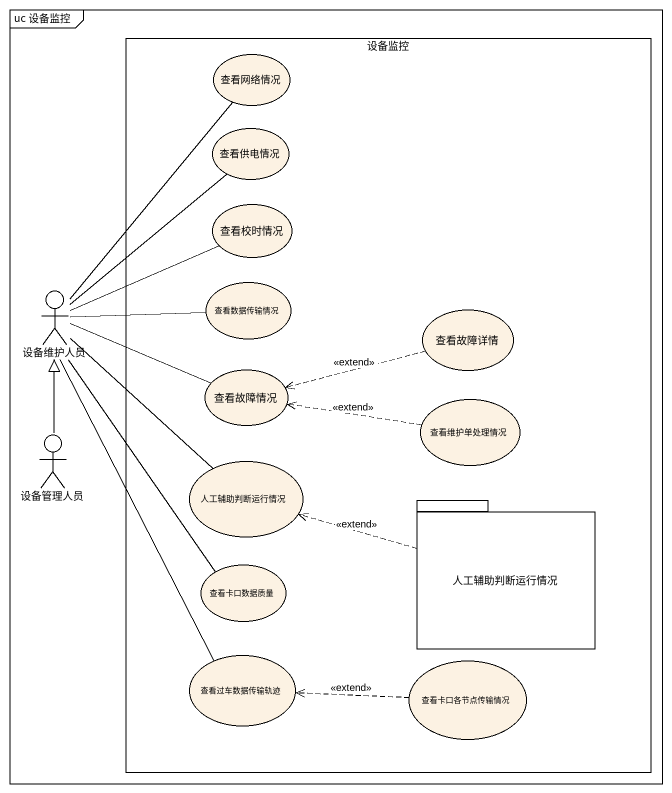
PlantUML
@startuml
mainframe uc 设备监控
rectangle 设备监控 {
  usecase 查看网络情况
  usecase 查看供电情况
  usecase 查看校时情况
  usecase 查看数据传输情况
  usecase 查看故障详情
  usecase 查看故障情况
  usecase 查看维护单处理情况
  usecase 人工辅助判断运行情况
  package "人工辅助判断运行情况" as 人工辅助判断运行情况_2 {
  }
  usecase 查看卡口数据质量
  usecase 查看过车数据传输轨迹
  usecase 查看卡口各节点传输情况
}
actor 设备维护人员
actor 设备管理人员
设备维护人员 -up- 查看网络情况
设备维护人员 -up- 查看供电情况
设备维护人员 -right- 查看校时情况
设备维护人员 -right- 查看数据传输情况
设备维护人员 -right- 查看故障情况
设备维护人员 -- 人工辅助判断运行情况
设备维护人员 -- 查看卡口数据质量
设备维护人员 -- 查看过车数据传输轨迹
查看故障详情 .left.> 查看故障情况 : <<extend>>
查看维护单处理情况 .left.> 查看故障情况 : <<extend>>
设备管理人员 -up-|> 设备维护人员
人工辅助判断运行情况_2 .left.> 人工辅助判断运行情况 : <<extend>>
查看卡口各节点传输情况 .left.> 查看过车数据传输轨迹 : <<extend>>
@enduml
